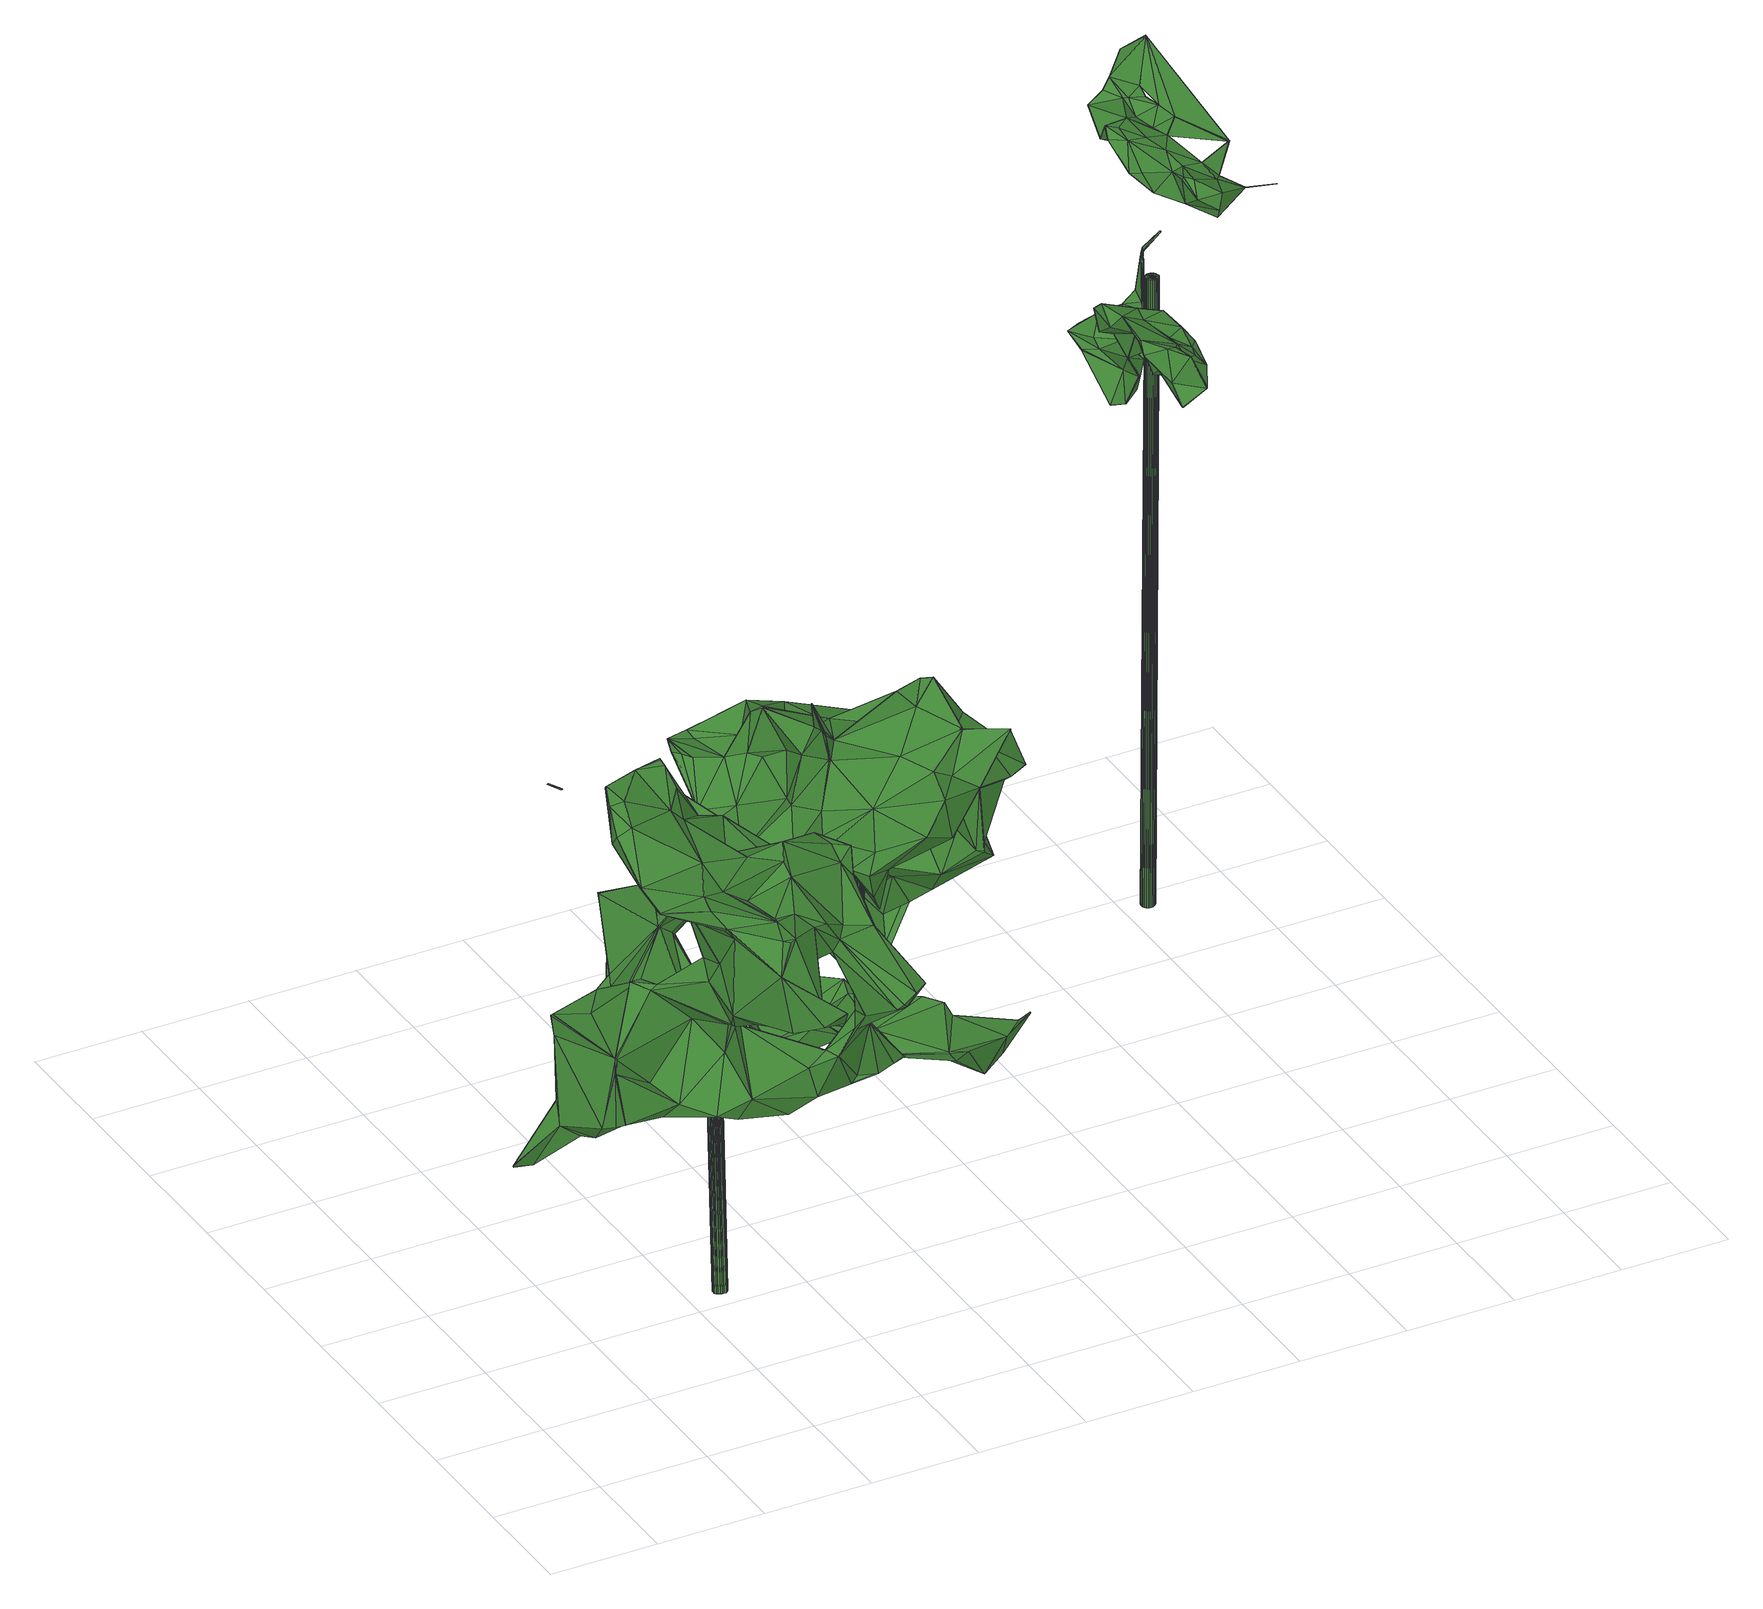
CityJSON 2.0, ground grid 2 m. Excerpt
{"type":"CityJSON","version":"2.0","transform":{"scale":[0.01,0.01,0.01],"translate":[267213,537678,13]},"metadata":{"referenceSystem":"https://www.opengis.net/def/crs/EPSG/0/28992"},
"CityObjects":{
"tree1":{"type":"SolitaryVegetationObject","attributes":{"gtid":343,"crown_width_m":6.1,"crown_median_z":20.16,"crown_r50_m":0.302,"crown_porosity":0.925,"trunk_H_m":6.26,"trunk_DBH_m":0.264,"trunk_radius_m":0.132,"trunk_base_height_m":13.9,"original_gtid":"384"},"geometry":[{"type":"Solid","lod":"3","boundaries":[[[[0,1,2]],[[3,4,5]],[[6,7,8]],[[9,10,11]],[[12,13,14]],[[15,16,17]],[[18,19,20]],[[21,22,23]],[[24,25,26]],[[27,28,29]],[[30,31,32]],[[24,33,25]],[[32,31,24]],[[34,35,36]],[[37,38,39]],[[40,41,42]],[[36,43,34]],[[44,45,46]],[[47,48,49]],[[50,14,13]],[[51,52,53]],[[54,55,56]],[[57,58,59]],[[60,58,57]],[[61,62,63]],[[50,64,14]],[[65,66,67]],[[68,69,70]],[[68,70,59]],[[33,26,25]],[[70,69,71]],[[72,73,74]],[[75,73,72]],[[76,77,78]],[[18,20,74]],[[79,80,81]],[[82,83,84]],[[85,86,68]],[[87,88,89]],[[26,90,24]],[[74,73,18]],[[91,92,23]],[[61,93,62]],[[94,27,26]],[[95,27,94]],[[62,96,97]],[[30,98,99]],[[100,73,101]],[[102,103,104]],[[105,106,107]],[[108,109,89]],[[108,110,109]],[[8,111,6]],[[49,112,47]],[[113,28,95]],[[114,115,116]],[[117,118,119]],[[120,118,117]],[[49,91,121]],[[122,123,124]],[[99,98,125]],[[126,97,127]],[[128,129,130]],[[131,132,52]],[[65,7,6]],[[65,133,7]],[[8,134,111]],[[135,136,137]],[[138,114,139]],[[118,140,141]],[[118,141,85]],[[4,142,54]],[[143,144,137]],[[145,146,147]],[[148,131,149]],[[27,90,26]],[[70,57,59]],[[38,150,151]],[[44,152,41]],[[36,35,153]],[[154,17,37]],[[78,77,47]],[[3,142,4]],[[46,155,44]],[[156,157,158]],[[46,45,159]],[[160,161,2]],[[78,162,76]],[[82,139,83]],[[145,163,47]],[[164,104,103]],[[55,9,11]],[[80,165,81]],[[131,105,166]],[[167,100,168]],[[30,169,31]],[[99,169,30]],[[44,51,152]],[[170,66,65]],[[171,172,5]],[[173,174,175]],[[176,166,177]],[[176,177,178]],[[179,10,150]],[[180,84,181]],[[3,172,182]],[[183,174,173]],[[26,33,184]],[[94,184,185]],[[186,94,185]],[[187,139,116]],[[188,53,189]],[[98,28,190]],[[113,190,28]],[[134,191,169]],[[31,169,191]],[[27,95,28]],[[192,193,143]],[[194,139,187]],[[175,195,173]],[[5,172,3]],[[196,56,197]],[[198,73,167]],[[15,17,146]],[[147,146,17]],[[157,199,158]],[[165,200,81]],[[201,121,91]],[[112,121,201]],[[5,4,202]],[[12,203,204]],[[205,90,206]],[[5,202,75]],[[71,207,70]],[[57,123,76]],[[137,136,143]],[[55,11,208]],[[75,72,171]],[[5,75,171]],[[159,209,46]],[[202,199,157]],[[202,157,75]],[[209,79,155]],[[209,155,46]],[[210,211,212]],[[210,212,213]],[[214,215,216]],[[217,6,111]],[[18,218,219]],[[163,154,220]],[[163,220,34]],[[221,222,223]],[[24,191,33]],[[31,191,24]],[[206,98,205]],[[138,224,115]],[[115,114,138]],[[86,92,122]],[[72,84,171]],[[202,225,199]],[[158,199,225]],[[226,227,228]],[[228,164,226]],[[229,200,230]],[[116,139,114]],[[231,141,232]],[[233,84,83]],[[233,83,139]],[[234,128,160]],[[91,1,201]],[[48,91,49]],[[74,20,82]],[[12,204,13]],[[13,204,235]],[[173,236,197]],[[179,237,238]],[[52,104,164]],[[137,144,135]],[[122,124,239]],[[176,224,240]],[[176,240,166]],[[208,192,241]],[[178,177,221]],[[178,221,223]],[[234,149,129]],[[138,198,242]],[[138,242,224]],[[243,242,198]],[[186,244,117]],[[120,117,244]],[[179,150,38]],[[245,178,141]],[[245,141,127]],[[65,246,133]],[[167,73,100]],[[131,52,172]],[[32,205,30]],[[0,247,1]],[[182,9,142]],[[182,142,3]],[[230,200,125]],[[200,79,81]],[[157,101,75]],[[73,75,101]],[[243,167,180]],[[230,125,98]],[[139,82,198]],[[138,139,198]],[[10,228,248]],[[47,77,48]],[[113,95,34]],[[237,249,250]],[[34,76,162]],[[34,95,76]],[[115,251,93]],[[189,216,215]],[[252,107,253]],[[211,254,204]],[[255,63,244]],[[255,244,186]],[[243,181,233]],[[180,181,243]],[[124,71,239]],[[221,34,222]],[[29,98,206]],[[200,155,79]],[[256,155,200]],[[253,107,257]],[[126,258,97]],[[112,49,121]],[[259,161,160]],[[173,197,260]],[[91,48,92]],[[122,92,48]],[[180,261,84]],[[127,140,126]],[[73,218,18]],[[232,141,178]],[[132,53,52]],[[168,100,101]],[[97,258,120]],[[97,120,62]],[[30,205,98]],[[59,85,68]],[[262,187,116]],[[18,219,19]],[[19,219,20]],[[82,219,198]],[[147,17,154]],[[20,219,82]],[[169,99,165]],[[240,189,166]],[[240,263,189]],[[183,260,264]],[[183,264,208]],[[224,251,115]],[[93,61,133]],[[93,133,115]],[[265,266,267]],[[268,174,183]],[[195,175,268]],[[268,175,174]],[[204,213,212]],[[204,212,211]],[[269,107,252]],[[236,270,235]],[[236,235,247]],[[87,89,109]],[[80,79,209]],[[122,239,86]],[[12,14,203]],[[162,47,163]],[[194,240,233]],[[191,184,33]],[[151,271,38]],[[154,163,147]],[[200,229,256]],[[38,102,153]],[[36,153,102]],[[186,119,94]],[[55,54,9]],[[34,221,113]],[[269,113,221]],[[47,162,78]],[[142,9,54]],[[82,272,74]],[[139,194,233]],[[273,211,274]],[[188,275,152]],[[258,118,120]],[[72,272,84]],[[106,257,107]],[[34,220,35]],[[154,35,220]],[[196,274,211]],[[94,26,184]],[[171,261,172]],[[148,105,131]],[[229,252,253]],[[213,203,158]],[[197,264,260]],[[66,159,263]],[[145,147,163]],[[160,128,276]],[[51,188,152]],[[53,188,51]],[[133,246,115]],[[76,123,77]],[[120,244,277]],[[262,246,67]],[[86,239,68]],[[13,235,270]],[[45,44,159]],[[209,111,80]],[[221,105,269]],[[177,105,221]],[[9,228,10]],[[118,58,119]],[[125,200,165]],[[125,165,99]],[[195,278,173]],[[97,245,127]],[[22,1,23]],[[41,275,42]],[[134,165,80]],[[169,165,134]],[[136,192,143]],[[120,277,62]],[[224,243,233]],[[224,233,240]],[[63,62,277]],[[236,273,197]],[[273,235,204]],[[69,68,239]],[[185,279,186]],[[168,130,129]],[[50,130,168]],[[186,117,119]],[[237,144,143]],[[144,237,135]],[[250,136,135]],[[237,250,135]],[[48,123,122]],[[70,124,57]],[[124,70,207]],[[71,124,207]],[[89,88,108]],[[108,88,110]],[[110,88,87]],[[87,109,110]],[[151,150,248]],[[182,228,9]],[[249,237,179]],[[280,149,2]],[[76,60,57]],[[119,60,76]],[[2,149,234]],[[63,255,7]],[[270,128,50]],[[281,157,64]],[[217,65,6]],[[105,177,166]],[[105,107,269]],[[254,211,273]],[[281,64,50]],[[132,166,53]],[[156,64,157]],[[14,64,156]],[[262,194,187]],[[262,240,194]],[[161,0,2]],[[247,201,1]],[[262,115,246]],[[215,42,275]],[[215,275,188]],[[222,43,148]],[[106,148,43]],[[24,90,32]],[[209,66,170]],[[159,66,209]],[[183,173,260]],[[102,257,106]],[[268,267,195]],[[208,264,55]],[[56,55,264]],[[185,184,191]],[[85,282,92]],[[92,282,23]],[[69,239,71]],[[167,243,198]],[[270,236,276]],[[116,115,262]],[[82,84,272]],[[148,283,280]],[[65,67,246]],[[243,224,242]],[[32,90,205]],[[233,181,84]],[[213,158,225]],[[284,213,225]],[[202,4,225]],[[230,252,229]],[[4,54,225]],[[284,225,54]],[[158,203,156]],[[156,203,14]],[[10,179,11]],[[270,50,13]],[[189,215,188]],[[252,230,269]],[[214,285,215]],[[131,129,149]],[[172,164,182]],[[52,164,172]],[[276,278,195]],[[178,223,232]],[[22,2,1]],[[22,231,2]],[[66,263,67]],[[179,38,249]],[[250,249,15]],[[16,15,249]],[[268,286,265]],[[250,265,286]],[[234,160,2]],[[2,232,223]],[[29,28,98]],[[106,43,36]],[[231,232,2]],[[268,183,241]],[[59,58,85]],[[118,85,58]],[[226,102,271]],[[102,38,271]],[[44,287,216]],[[129,131,180]],[[167,129,180]],[[132,131,166]],[[140,118,126]],[[126,118,258]],[[129,128,234]],[[223,280,2]],[[248,288,151]],[[133,61,289]],[[133,289,7]],[[63,7,289]],[[63,289,61]],[[149,280,283]],[[149,283,148]],[[206,90,29]],[[74,272,72]],[[287,214,216]],[[271,151,288]],[[226,164,103]],[[131,172,261]],[[119,58,60]],[[84,261,171]],[[176,178,245]],[[112,247,47]],[[162,163,34]],[[93,96,62]],[[290,96,93]],[[145,161,259]],[[73,198,218]],[[197,273,274]],[[197,274,196]],[[236,173,278]],[[196,210,56]],[[247,112,236]],[[167,291,129]],[[168,129,291]],[[168,291,167]],[[196,211,210]],[[276,236,278]],[[209,170,111]],[[112,273,236]],[[112,201,273]],[[201,247,273]],[[102,226,103]],[[254,273,204]],[[15,265,250]],[[219,218,198]],[[102,106,36]],[[229,292,256]],[[266,195,267]],[[265,267,268]],[[247,235,273]],[[237,193,238]],[[266,276,195]],[[15,266,265]],[[146,266,15]],[[245,96,290]],[[97,96,245]],[[47,247,0]],[[161,145,0]],[[47,0,145]],[[39,293,37]],[[128,294,50]],[[130,294,128]],[[35,39,38]],[[279,185,8]],[[279,8,7]],[[192,136,286]],[[192,286,241]],[[189,263,216]],[[164,228,182]],[[222,34,43]],[[80,111,134]],[[270,276,128]],[[136,250,286]],[[67,263,262]],[[240,262,263]],[[159,216,263]],[[44,216,159]],[[268,241,286]],[[119,76,295]],[[41,287,44]],[[40,287,41]],[[280,222,148]],[[223,222,280]],[[113,269,190]],[[185,191,134]],[[98,190,230]],[[230,190,269]],[[166,189,53]],[[40,285,287]],[[40,42,285]],[[287,285,214]],[[146,296,266]],[[160,276,296]],[[160,296,259]],[[192,238,193]],[[185,134,8]],[[29,90,27]],[[37,16,38]],[[38,16,249]],[[130,50,294]],[[204,203,213]],[[48,77,123]],[[57,124,123]],[[85,92,86]],[[183,208,241]],[[237,143,193]],[[91,23,1]],[[95,94,295]],[[95,295,76]],[[277,244,63]],[[35,38,153]],[[119,295,94]],[[251,290,93]],[[251,224,290]],[[176,245,290]],[[176,290,224]],[[131,261,180]],[[213,284,210]],[[127,141,140]],[[285,42,215]],[[297,11,238]],[[238,11,179]],[[217,111,170]],[[148,106,105]],[[257,51,253]],[[238,192,297]],[[208,297,192]],[[293,35,154]],[[35,293,39]],[[229,253,292]],[[217,170,65]],[[253,51,292]],[[226,271,227]],[[186,279,255]],[[7,255,279]],[[37,293,154]],[[44,292,51]],[[44,155,292]],[[256,292,155]],[[266,296,276]],[[145,259,296]],[[145,296,146]],[[228,288,248]],[[101,157,281]],[[231,22,21]],[[271,288,227]],[[227,288,228]],[[257,104,51]],[[51,104,52]],[[102,104,257]],[[37,17,16]],[[141,282,85]],[[197,56,264]],[[208,11,297]],[[56,210,284]],[[56,284,54]],[[152,275,41]],[[10,248,150]],[[101,281,168]],[[168,281,50]],[[21,23,282]],[[231,282,141]],[[231,21,282]],[[298,299,300]],[[298,300,301]],[[301,300,302]],[[301,302,303]],[[300,299,304]],[[300,304,302]],[[302,304,305]],[[302,305,303]],[[304,299,306]],[[304,306,305]],[[305,306,307]],[[305,307,303]],[[306,299,308]],[[306,308,307]],[[307,308,309]],[[307,309,303]],[[308,299,310]],[[308,310,309]],[[309,310,311]],[[309,311,303]],[[310,299,312]],[[310,312,311]],[[311,312,313]],[[311,313,303]],[[312,299,314]],[[312,314,313]],[[313,314,315]],[[313,315,303]],[[314,299,316]],[[314,316,315]],[[315,316,317]],[[315,317,303]],[[316,299,318]],[[316,318,317]],[[317,318,319]],[[317,319,303]],[[318,299,320]],[[318,320,319]],[[319,320,321]],[[319,321,303]],[[320,299,322]],[[320,322,321]],[[321,322,323]],[[321,323,303]],[[322,299,324]],[[322,324,323]],[[323,324,325]],[[323,325,303]],[[324,299,326]],[[324,326,325]],[[325,326,327]],[[325,327,303]],[[326,299,328]],[[326,328,327]],[[327,328,329]],[[327,329,303]],[[328,299,330]],[[328,330,329]],[[329,330,331]],[[329,331,303]],[[330,299,332]],[[330,332,331]],[[331,332,333]],[[331,333,303]],[[332,299,334]],[[332,334,333]],[[333,334,335]],[[333,335,303]],[[334,299,336]],[[334,336,335]],[[335,336,337]],[[335,337,303]],[[336,299,338]],[[336,338,337]],[[337,338,339]],[[337,339,303]],[[338,299,340]],[[338,340,339]],[[339,340,341]],[[339,341,303]],[[340,299,342]],[[340,342,341]],[[341,342,343]],[[341,343,303]],[[342,299,344]],[[342,344,343]],[[343,344,345]],[[343,345,303]],[[344,299,346]],[[344,346,345]],[[345,346,347]],[[345,347,303]],[[346,299,298]],[[346,298,347]],[[347,298,301]],[[347,301,303]]]]}]},
"tree2":{"type":"SolitaryVegetationObject","attributes":{"gtid":469,"crown_width_m":6,"crown_median_z":17.3,"crown_r50_m":0.289,"crown_porosity":0.935,"trunk_H_m":3.89,"trunk_DBH_m":0.186,"trunk_radius_m":0.0928,"trunk_base_height_m":13.41,"original_gtid":"532"},"geometry":[{"type":"Solid","lod":"3","boundaries":[[[[348,349,350]],[[351,352,353]],[[354,355,356]],[[357,358,359]],[[360,361,362]],[[363,364,365]],[[366,367,368]],[[369,370,371]],[[372,373,374]],[[375,376,377]],[[378,379,380]],[[381,378,382]],[[383,363,384]],[[355,354,385]],[[386,361,360]],[[387,352,388]],[[389,390,377]],[[391,392,393]],[[378,380,394]],[[395,384,391]],[[379,381,396]],[[397,398,399]],[[400,399,398]],[[401,402,403]],[[404,405,406]],[[407,408,409]],[[407,409,410]],[[411,412,413]],[[414,388,352]],[[415,380,379]],[[416,417,418]],[[378,394,382]],[[419,420,421]],[[422,393,392]],[[422,392,423]],[[424,367,366]],[[357,381,358]],[[425,426,427]],[[428,429,430]],[[431,432,433]],[[434,432,431]],[[391,384,435]],[[436,437,438]],[[375,439,376]],[[440,441,442]],[[369,434,431]],[[443,444,354]],[[445,446,447]],[[415,418,417]],[[448,449,450]],[[451,452,403]],[[430,429,453]],[[454,453,429]],[[393,455,456]],[[457,456,455]],[[458,459,360]],[[370,460,366]],[[461,462,431]],[[440,463,464]],[[440,404,463]],[[398,465,400]],[[466,400,465]],[[365,467,468]],[[404,440,442]],[[404,442,405]],[[435,384,363]],[[379,378,381]],[[357,469,396]],[[470,396,469]],[[355,471,472]],[[427,436,425]],[[462,387,424]],[[473,474,475]],[[398,476,465]],[[393,456,395]],[[477,478,451]],[[352,351,414]],[[414,351,479]],[[417,480,359]],[[481,482,410]],[[411,483,484]],[[411,485,483]],[[486,487,488]],[[438,348,436]],[[412,411,484]],[[489,412,484]],[[490,459,458]],[[483,491,492]],[[483,485,491]],[[485,492,491]],[[493,494,495]],[[396,470,379]],[[492,429,496]],[[490,497,498]],[[393,395,391]],[[499,429,428]],[[496,429,499]],[[410,409,401]],[[415,417,358]],[[415,358,380]],[[500,427,501]],[[500,501,502]],[[403,452,401]],[[481,503,504]],[[488,504,503]],[[499,428,355]],[[505,370,506]],[[505,506,507]],[[454,411,453]],[[413,453,411]],[[427,482,487]],[[394,508,382]],[[509,510,511]],[[415,379,470]],[[426,407,410]],[[472,512,499]],[[513,514,515]],[[513,515,408]],[[488,503,516]],[[517,516,503]],[[429,492,485]],[[454,429,485]],[[381,382,508]],[[360,362,458]],[[387,518,352]],[[519,518,387]],[[403,466,451]],[[520,448,450]],[[415,521,418]],[[522,523,524]],[[433,420,525]],[[507,506,502]],[[376,439,526]],[[376,526,377]],[[527,528,529]],[[440,464,530]],[[530,531,532]],[[533,464,463]],[[513,534,535]],[[536,537,538]],[[539,540,541]],[[493,495,542]],[[377,543,544]],[[377,544,375]],[[545,546,547]],[[548,549,550]],[[356,540,354]],[[539,354,540]],[[445,388,414]],[[517,481,410]],[[551,552,461]],[[415,553,521]],[[357,396,381]],[[535,534,407]],[[554,555,461]],[[476,474,473]],[[556,447,446]],[[556,446,414]],[[550,549,493]],[[475,557,558]],[[405,442,400]],[[409,408,559]],[[509,397,530]],[[440,530,397]],[[479,349,438]],[[348,438,349]],[[375,544,459]],[[560,559,515]],[[461,552,462]],[[471,561,562]],[[537,500,502]],[[475,558,473]],[[355,385,471]],[[428,356,355]],[[487,507,502]],[[517,503,481]],[[521,541,418]],[[386,544,543]],[[543,563,386]],[[564,565,566]],[[369,460,370]],[[487,502,501]],[[371,370,505]],[[552,519,462]],[[372,567,353]],[[354,539,443]],[[444,357,568]],[[521,443,539]],[[488,482,504]],[[481,504,482]],[[562,416,413]],[[569,450,528]],[[438,437,556]],[[351,353,349]],[[351,349,479]],[[570,551,571]],[[555,571,551]],[[389,377,572]],[[374,573,372]],[[512,472,484]],[[400,403,405]],[[400,466,403]],[[353,567,566]],[[502,506,368]],[[428,430,356]],[[574,525,419]],[[568,354,444]],[[377,390,543]],[[443,470,469]],[[443,469,444]],[[357,444,469]],[[569,520,450]],[[439,375,575]],[[401,409,402]],[[509,530,576]],[[510,456,577]],[[392,391,578]],[[492,512,483]],[[579,567,580]],[[406,559,560]],[[573,581,365]],[[573,365,580]],[[435,582,583]],[[584,524,523]],[[580,529,585]],[[532,531,448]],[[418,541,416]],[[586,524,584]],[[539,541,521]],[[472,499,355]],[[545,587,536]],[[533,531,464]],[[492,496,512]],[[513,408,534]],[[353,373,372]],[[498,588,586]],[[459,498,586]],[[513,589,514]],[[551,570,552]],[[527,569,528]],[[476,511,474]],[[375,590,575]],[[440,397,441]],[[353,352,373]],[[439,575,526]],[[371,420,369]],[[591,592,546]],[[537,546,592]],[[484,483,512]],[[499,512,496]],[[593,594,595]],[[596,384,495]],[[436,348,597]],[[383,384,596]],[[459,544,360]],[[555,578,571]],[[578,570,571]],[[519,373,518]],[[386,360,544]],[[450,449,585]],[[487,501,427]],[[389,401,390]],[[455,393,422]],[[361,478,477]],[[542,384,395]],[[495,384,542]],[[449,448,531]],[[532,576,530]],[[464,531,530]],[[520,569,576]],[[520,576,532]],[[448,520,532]],[[436,597,425]],[[359,568,357]],[[359,480,568]],[[372,580,567]],[[435,365,582]],[[435,363,365]],[[516,517,486]],[[488,516,486]],[[488,487,482]],[[486,517,410]],[[548,494,549]],[[493,549,494]],[[495,494,596]],[[596,494,383]],[[402,405,403]],[[558,465,473]],[[451,478,361]],[[441,399,442]],[[397,399,441]],[[442,399,400]],[[371,421,420]],[[486,507,487]],[[426,410,482]],[[507,486,572]],[[591,546,545]],[[414,479,556]],[[438,556,479]],[[362,361,477]],[[557,477,558]],[[362,477,457]],[[576,527,363]],[[557,475,477]],[[577,475,511]],[[466,465,451]],[[598,525,420]],[[598,420,419]],[[363,383,494]],[[599,463,600]],[[398,397,509]],[[576,494,548]],[[494,576,363]],[[526,575,601]],[[575,590,601]],[[426,482,427]],[[474,511,475]],[[509,511,398]],[[476,398,511]],[[546,537,368]],[[510,548,456]],[[576,548,510]],[[576,510,509]],[[490,498,459]],[[463,599,533]],[[445,547,368]],[[470,553,415]],[[473,465,476]],[[477,465,558]],[[395,602,542]],[[502,368,537]],[[569,527,576]],[[597,350,565]],[[595,523,603]],[[604,605,552]],[[570,604,552]],[[578,583,570]],[[472,471,489]],[[463,589,600]],[[366,460,424]],[[513,600,589]],[[505,507,572]],[[505,572,377]],[[389,572,486]],[[410,389,486]],[[389,410,401]],[[358,417,359]],[[419,421,590]],[[590,421,601]],[[591,545,536]],[[515,606,404]],[[514,606,515]],[[369,432,434]],[[405,402,406]],[[595,584,523]],[[456,602,395]],[[353,566,349]],[[459,590,375]],[[425,564,426]],[[436,427,500]],[[548,550,456]],[[457,455,497]],[[457,497,362]],[[456,550,602]],[[422,423,497]],[[422,497,455]],[[490,458,497]],[[362,497,458]],[[453,540,430]],[[562,489,471]],[[480,607,568]],[[551,461,555]],[[588,423,608]],[[555,603,578]],[[554,603,555]],[[425,565,564]],[[609,610,538]],[[609,538,537]],[[611,459,586]],[[611,586,584]],[[541,612,416]],[[413,416,612]],[[413,612,453]],[[431,574,461]],[[477,475,577]],[[477,577,457]],[[352,518,373]],[[368,506,370]],[[366,368,370]],[[562,607,416]],[[417,416,607]],[[417,607,480]],[[369,420,432]],[[505,421,371]],[[536,538,591]],[[433,432,420]],[[485,411,454]],[[609,537,610]],[[392,578,523]],[[562,413,412]],[[489,562,412]],[[437,613,447]],[[498,497,588]],[[497,423,588]],[[547,587,545]],[[537,536,500]],[[447,556,437]],[[472,489,484]],[[541,540,612]],[[453,612,540]],[[456,457,577]],[[419,614,574]],[[588,608,586]],[[604,615,605]],[[527,364,363]],[[529,364,527]],[[465,477,451]],[[361,386,563]],[[443,521,553]],[[443,553,470]],[[430,540,356]],[[535,426,600]],[[426,599,600]],[[535,407,426]],[[493,602,550]],[[616,361,563]],[[408,407,534]],[[514,617,606]],[[463,606,617]],[[493,542,602]],[[449,618,585]],[[585,618,580]],[[531,618,449]],[[531,533,618]],[[595,554,614]],[[554,595,603]],[[566,567,579]],[[564,618,533]],[[462,519,387]],[[519,581,573]],[[617,514,589]],[[617,589,463]],[[374,519,573]],[[508,394,619]],[[402,559,406]],[[409,559,402]],[[374,373,519]],[[380,619,394]],[[358,619,380]],[[616,620,361]],[[582,365,468]],[[536,436,500]],[[450,529,528]],[[435,583,391]],[[543,620,563]],[[546,368,547]],[[519,552,581]],[[552,605,581]],[[581,605,467]],[[581,467,365]],[[468,467,615]],[[605,615,467]],[[585,529,450]],[[451,620,452]],[[401,452,620]],[[468,615,582]],[[570,583,604]],[[391,583,578]],[[577,511,510]],[[522,524,608]],[[586,608,524]],[[350,349,566]],[[365,364,580]],[[615,583,582]],[[615,604,583]],[[533,599,564]],[[564,599,426]],[[618,579,580]],[[564,579,618]],[[580,372,573]],[[431,460,369]],[[462,424,460]],[[462,460,431]],[[598,419,525]],[[404,606,463]],[[535,600,513]],[[592,610,537]],[[508,619,381]],[[358,381,619]],[[574,554,461]],[[574,614,554]],[[404,560,515]],[[406,560,404]],[[590,593,419]],[[419,593,614]],[[614,593,595]],[[529,580,364]],[[433,525,574]],[[574,431,433]],[[543,390,620]],[[601,421,526]],[[377,421,505]],[[526,421,377]],[[361,620,451]],[[616,563,620]],[[445,414,446]],[[392,608,423]],[[522,608,392]],[[613,445,447]],[[390,401,620]],[[536,587,436]],[[436,587,437]],[[445,587,547]],[[613,587,445]],[[613,437,587]],[[584,594,611]],[[584,595,594]],[[459,594,590]],[[611,594,459]],[[593,590,594]],[[592,591,538]],[[592,538,610]],[[603,523,578]],[[597,565,425]],[[568,607,385]],[[568,385,354]],[[621,445,367]],[[368,367,445]],[[515,559,408]],[[522,392,523]],[[385,561,471]],[[607,562,561]],[[385,607,561]],[[579,564,566]],[[350,597,348]],[[621,388,445]],[[566,565,350]],[[621,367,388]],[[424,388,367]],[[387,388,424]],[[622,623,624]],[[622,624,625]],[[625,624,626]],[[625,626,627]],[[624,623,628]],[[624,628,626]],[[626,628,629]],[[626,629,627]],[[628,623,630]],[[628,630,629]],[[629,630,631]],[[629,631,627]],[[630,623,632]],[[630,632,631]],[[631,632,633]],[[631,633,627]],[[632,623,634]],[[632,634,633]],[[633,634,635]],[[633,635,627]],[[634,623,636]],[[634,636,635]],[[635,636,637]],[[635,637,627]],[[636,623,638]],[[636,638,637]],[[637,638,639]],[[637,639,627]],[[638,623,640]],[[638,640,639]],[[639,640,641]],[[639,641,627]],[[640,623,642]],[[640,642,641]],[[641,642,643]],[[641,643,627]],[[642,623,644]],[[642,644,643]],[[643,644,645]],[[643,645,627]],[[644,623,646]],[[644,646,645]],[[645,646,647]],[[645,647,627]],[[646,623,648]],[[646,648,647]],[[647,648,649]],[[647,649,627]],[[648,623,650]],[[648,650,649]],[[649,650,651]],[[649,651,627]],[[650,623,652]],[[650,652,651]],[[651,652,653]],[[651,653,627]],[[652,623,654]],[[652,654,653]],[[653,654,655]],[[653,655,627]],[[654,623,656]],[[654,656,655]],[[655,656,657]],[[655,657,627]],[[656,623,658]],[[656,658,657]],[[657,658,659]],[[657,659,627]],[[658,623,660]],[[658,660,659]],[[659,660,661]],[[659,661,627]],[[660,623,662]],[[660,662,661]],[[661,662,663]],[[661,663,627]],[[662,623,664]],[[662,664,663]],[[663,664,665]],[[663,665,627]],[[664,623,666]],[[664,666,665]],[[665,666,667]],[[665,667,627]],[[666,623,668]],[[666,668,667]],[[667,668,669]],[[667,669,627]],[[668,623,670]],[[668,670,669]],[[669,670,671]],[[669,671,627]],[[670,623,622]],[[670,622,671]],[[671,622,625]],[[671,625,627]]]]}]},
"tree3":{"type":"SolitaryVegetationObject","attributes":{"gtid":189,"crown_width_m":3.74,"crown_median_z":25.72,"crown_r50_m":0.197,"crown_porosity":0.956,"trunk_H_m":12.02,"trunk_DBH_m":0.244,"trunk_radius_m":0.122,"trunk_base_height_m":13.7,"original_gtid":"210"},"geometry":[{"type":"Solid","lod":"3","boundaries":[[[[672,673,674]],[[675,676,677]],[[678,679,680]],[[681,682,683]],[[684,685,686]],[[687,688,689]],[[681,690,691]],[[692,693,694]],[[679,695,696]],[[697,698,699]],[[700,701,702]],[[703,704,705]],[[706,702,707]],[[708,709,710]],[[711,712,713]],[[678,713,712]],[[714,678,715]],[[691,682,681]],[[716,717,718]],[[719,720,721]],[[722,723,724]],[[725,726,727]],[[728,723,729]],[[730,731,732]],[[733,717,716]],[[714,693,692]],[[695,715,696]],[[734,684,679]],[[735,736,737]],[[738,710,719]],[[729,723,722]],[[739,740,741]],[[742,703,743]],[[733,716,725]],[[744,745,728]],[[745,744,723]],[[746,747,684]],[[684,747,748]],[[737,736,749]],[[750,751,738]],[[752,683,753]],[[691,690,699]],[[703,754,755]],[[703,755,743]],[[726,725,716]],[[736,732,749]],[[756,749,732]],[[700,702,757]],[[758,759,682]],[[760,761,762]],[[763,764,765]],[[728,676,744]],[[766,682,759]],[[723,728,745]],[[738,719,750]],[[767,689,688]],[[762,761,768]],[[748,769,770]],[[751,750,677]],[[712,711,771]],[[772,773,774]],[[775,774,773]],[[775,773,776]],[[737,777,735]],[[778,718,704]],[[705,704,718]],[[779,780,781]],[[736,782,783]],[[735,782,736]],[[687,689,784]],[[687,784,785]],[[721,673,786]],[[684,748,679]],[[787,731,730]],[[675,788,721]],[[789,788,675]],[[758,682,691]],[[790,782,735]],[[791,767,792]],[[747,793,770]],[[739,794,795]],[[672,674,796]],[[757,702,706]],[[775,776,797]],[[792,767,688]],[[782,766,783]],[[787,747,701]],[[688,687,798]],[[798,687,785]],[[760,799,800]],[[711,801,699]],[[802,699,801]],[[752,681,683]],[[791,792,803]],[[804,805,697]],[[806,709,708]],[[783,732,736]],[[702,701,769]],[[716,807,726]],[[792,808,803]],[[799,803,808]],[[809,725,727]],[[809,727,760]],[[801,713,802]],[[757,707,700]],[[791,810,767]],[[806,708,677]],[[734,793,811]],[[770,793,748]],[[772,739,812]],[[807,716,778]],[[791,727,726]],[[813,814,797]],[[792,688,808]],[[808,688,798]],[[815,816,812]],[[813,812,816]],[[704,817,778]],[[815,795,794]],[[756,818,737]],[[819,820,805]],[[749,756,737]],[[755,754,672]],[[762,809,760]],[[763,758,764]],[[697,802,804]],[[726,807,810]],[[747,811,793]],[[821,744,822]],[[692,713,714]],[[802,713,692]],[[807,767,810]],[[770,769,747]],[[779,823,734]],[[781,823,779]],[[707,818,700]],[[702,818,707]],[[812,776,772]],[[701,747,769]],[[684,686,820]],[[756,824,700]],[[672,796,743]],[[789,750,788]],[[825,729,709]],[[825,709,806]],[[753,826,686]],[[734,804,779]],[[734,811,804]],[[744,724,723]],[[706,707,757]],[[753,686,752]],[[743,796,742]],[[717,705,718]],[[717,720,705]],[[672,743,755]],[[781,780,695]],[[753,682,826]],[[729,825,728]],[[797,814,709]],[[732,731,756]],[[728,825,676]],[[790,827,826]],[[676,822,744]],[[675,677,789]],[[828,709,814]],[[752,771,711]],[[677,750,789]],[[715,680,696]],[[800,768,761]],[[760,800,761]],[[696,680,679]],[[678,829,781]],[[823,781,829]],[[734,679,781]],[[781,695,734]],[[767,830,817]],[[778,817,830]],[[703,705,754]],[[831,725,809]],[[831,809,762]],[[832,733,785]],[[679,678,781]],[[744,833,724]],[[821,833,744]],[[777,827,790]],[[777,790,735]],[[699,752,711]],[[681,752,690]],[[699,690,752]],[[796,689,742]],[[752,685,834]],[[780,692,695]],[[808,798,800]],[[797,709,729]],[[710,709,828]],[[689,767,817]],[[739,795,812]],[[808,800,799]],[[800,798,785]],[[786,673,754]],[[694,715,695]],[[678,712,771]],[[739,772,740]],[[797,776,813]],[[835,794,739]],[[741,835,739]],[[835,828,814]],[[835,816,794]],[[835,814,816]],[[816,815,794]],[[816,814,813]],[[813,776,812]],[[722,775,797]],[[724,775,722]],[[834,771,752]],[[697,699,802]],[[703,742,689]],[[700,818,756]],[[695,692,694]],[[835,836,828]],[[827,747,787]],[[820,827,787]],[[676,825,806]],[[676,806,677]],[[777,702,769]],[[777,769,827]],[[748,827,769]],[[748,747,827]],[[774,710,828]],[[716,718,778]],[[720,754,705]],[[720,719,710]],[[730,837,838]],[[697,805,838]],[[698,838,837]],[[821,839,833]],[[691,698,758]],[[699,698,691]],[[724,833,839]],[[801,711,713]],[[678,714,713]],[[803,760,727]],[[704,703,817]],[[737,818,777]],[[702,777,818]],[[715,678,680]],[[790,766,782]],[[832,717,733]],[[779,840,780]],[[804,840,779]],[[820,747,746]],[[746,684,820]],[[677,708,751]],[[820,787,730]],[[819,811,747]],[[729,722,797]],[[819,747,820]],[[748,793,679]],[[679,793,695]],[[793,734,695]],[[738,708,710]],[[828,836,774]],[[738,751,708]],[[720,786,754]],[[676,675,822]],[[822,675,821]],[[786,821,675]],[[786,675,721]],[[772,836,740]],[[772,774,836]],[[740,836,741]],[[741,836,835]],[[819,805,804]],[[804,811,819]],[[815,812,795]],[[754,673,672]],[[689,817,703]],[[752,686,685]],[[775,724,839]],[[775,839,774]],[[826,827,686]],[[820,686,827]],[[785,733,831]],[[831,733,725]],[[732,763,765]],[[774,839,710]],[[760,803,799]],[[772,776,773]],[[685,684,841]],[[759,758,763]],[[758,698,837]],[[791,726,810]],[[803,727,791]],[[820,838,805]],[[826,682,766]],[[826,766,790]],[[732,783,766]],[[721,788,719]],[[750,719,788]],[[698,697,838]],[[765,730,732]],[[720,674,721]],[[673,721,674]],[[717,674,720]],[[717,832,674]],[[796,674,689]],[[689,674,784]],[[784,674,785]],[[785,674,832]],[[841,823,829]],[[834,829,771]],[[685,841,834]],[[834,841,829]],[[701,731,787]],[[778,830,807]],[[807,830,767]],[[820,730,838]],[[786,720,839]],[[786,839,821]],[[720,710,839]],[[734,841,684]],[[831,762,768]],[[831,768,785]],[[800,785,768]],[[734,823,841]],[[771,829,678]],[[700,824,701]],[[701,824,731]],[[756,731,824]],[[753,683,682]],[[694,693,715]],[[714,715,693]],[[802,840,804]],[[692,840,802]],[[780,840,692]],[[759,763,766]],[[766,763,732]],[[730,765,764]],[[730,764,837]],[[758,837,764]],[[842,843,844]],[[842,844,845]],[[845,844,846]],[[845,846,847]],[[844,843,848]],[[844,848,846]],[[846,848,849]],[[846,849,847]],[[848,843,850]],[[848,850,849]],[[849,850,851]],[[849,851,847]],[[850,843,852]],[[850,852,851]],[[851,852,853]],[[851,853,847]],[[852,843,854]],[[852,854,853]],[[853,854,855]],[[853,855,847]],[[854,843,856]],[[854,856,855]],[[855,856,857]],[[855,857,847]],[[856,843,858]],[[856,858,857]],[[857,858,859]],[[857,859,847]],[[858,843,860]],[[858,860,859]],[[859,860,861]],[[859,861,847]],[[860,843,862]],[[860,862,861]],[[861,862,863]],[[861,863,847]],[[862,843,864]],[[862,864,863]],[[863,864,865]],[[863,865,847]],[[864,843,866]],[[864,866,865]],[[865,866,867]],[[865,867,847]],[[866,843,868]],[[866,868,867]],[[867,868,869]],[[867,869,847]],[[868,843,870]],[[868,870,869]],[[869,870,871]],[[869,871,847]],[[870,843,872]],[[870,872,871]],[[871,872,873]],[[871,873,847]],[[872,843,874]],[[872,874,873]],[[873,874,875]],[[873,875,847]],[[874,843,876]],[[874,876,875]],[[875,876,877]],[[875,877,847]],[[876,843,878]],[[876,878,877]],[[877,878,879]],[[877,879,847]],[[878,843,880]],[[878,880,879]],[[879,880,881]],[[879,881,847]],[[880,843,882]],[[880,882,881]],[[881,882,883]],[[881,883,847]],[[882,843,884]],[[882,884,883]],[[883,884,885]],[[883,885,847]],[[884,843,886]],[[884,886,885]],[[885,886,887]],[[885,887,847]],[[886,843,888]],[[886,888,887]],[[887,888,889]],[[887,889,847]],[[888,843,890]],[[888,890,889]],[[889,890,891]],[[889,891,847]],[[890,843,842]],[[890,842,891]],[[891,842,845]],[[891,845,847]]]]}]}
},
"vertices":[
[326,580,674],[405,600,713],[402,491,724],[388,243,505],[446,300,470],[479,237,491],[488,271,962],[507,310,973],[448,323,953],[294,328,491],[186,292,522],[255,352,483],[457,467,461],[438,472,466],[482,416,461],[169,476,606],[162,474,646],[164,476,646],[679,246,526],[704,250,530],[679,244,527],[475,547,768],[420,541,740],[461,626,727],[327,488,1067],[382,502,1062],[389,519,1054],[352,485,1019],[326,443,950],[303,452,1022],[241,417,1061],[268,416,1063],[253,452,1077],[383,490,1058],[355,460,770],[280,382,731],[256,374,740],[165,474,647],[206,331,629],[239,396,580],[471,15,811],[438,34,784],[479,41,777],[280,381,734],[373,63,885],[403,85,931],[388,86,938],[324,582,675],[476,659,670],[469,627,581],[426,379,480],[335,161,767],[377,232,694],[386,179,726],[385,351,472],[343,445,495],[395,472,475],[480,667,799],[526,566,764],[568,642,818],[485,542,776],[647,333,911],[632,394,862],[604,382,922],[473,379,464],[490,248,944],[457,175,922],[511,164,892],[575,683,777],[522,761,832],[517,752,844],[521,762,831],[595,235,517],[610,245,525],[646,235,523],[560,254,508],[408,586,770],[403,603,714],[306,580,784],[296,165,980],[308,213,978],[233,223,962],[617,212,642],[578,186,655],[541,178,618],[527,566,762],[536,674,750],[256,608,984],[247,642,977],[247,643,979],[326,489,1065],[478,657,670],[490,655,703],[631,296,879],[454,505,932],[351,481,906],[578,359,833],[636,398,743],[239,404,996],[231,371,1029],[560,252,514],[561,256,510],[278,342,734],[382,267,678],[374,239,696],[359,307,794],[290,343,741],[357,306,794],[245,642,978],[254,608,986],[253,608,984],[359,241,957],[424,593,579],[350,478,904],[674,122,752],[620,204,836],[643,96,757],[536,442,844],[550,490,767],[493,511,805],[596,432,842],[470,624,582],[488,657,704],[435,621,730],[473,697,797],[239,305,963],[605,438,695],[562,424,695],[371,401,611],[432,283,610],[409,276,557],[410,277,664],[397,217,715],[613,305,904],[358,312,974],[86,464,382],[124,467,374],[87,463,379],[674,131,746],[641,123,716],[575,435,691],[547,490,766],[394,311,477],[124,465,372],[86,462,382],[294,528,647],[250,499,619],[268,514,642],[352,338,663],[419,399,645],[185,293,625],[185,291,626],[397,67,767],[257,375,738],[268,513,644],[317,147,949],[486,410,459],[512,339,472],[488,391,450],[415,92,932],[326,441,625],[304,529,653],[305,577,784],[301,530,654],[385,284,614],[240,304,965],[456,262,772],[533,215,609],[488,272,517],[257,370,1040],[419,171,926],[521,214,526],[405,226,548],[335,580,428],[253,579,425],[253,581,428],[515,288,804],[464,342,880],[487,438,832],[177,323,505],[532,204,619],[576,187,657],[348,241,523],[303,564,433],[390,461,1028],[389,435,982],[493,494,926],[620,95,741],[413,102,750],[385,171,804],[326,440,950],[360,426,1013],[186,414,440],[184,412,440],[609,101,731],[296,566,437],[411,539,440],[380,556,439],[618,214,644],[511,338,470],[232,223,961],[426,591,579],[507,314,473],[479,428,448],[465,500,443],[252,453,1075],[284,447,1044],[516,753,843],[279,466,484],[403,135,944],[434,471,455],[450,535,422],[459,500,439],[477,427,447],[463,49,795],[447,72,776],[446,56,811],[409,250,920],[679,246,528],[702,251,531],[293,512,642],[403,401,884],[357,459,769],[431,465,784],[593,232,799],[466,358,460],[351,336,661],[279,347,551],[307,297,528],[313,253,906],[266,308,930],[485,524,776],[459,477,784],[582,160,695],[420,401,643],[413,540,442],[380,556,443],[151,422,464],[201,391,443],[506,706,770],[536,190,816],[246,515,464],[593,215,673],[591,214,673],[565,415,877],[603,397,755],[569,216,845],[424,591,579],[190,266,539],[168,473,606],[166,463,487],[611,240,826],[338,333,883],[349,235,823],[451,537,424],[523,393,893],[330,182,922],[342,260,778],[656,437,720],[294,513,640],[329,567,431],[503,212,587],[544,179,844],[482,153,900],[353,471,491],[231,510,472],[261,480,499],[246,517,467],[236,549,448],[349,348,887],[397,472,478],[207,329,627],[610,242,526],[420,544,436],[418,543,434],[420,70,772],[353,472,494],[603,425,857],[329,568,434],[454,409,910],[386,469,744],[504,306,486],[518,562,760],[325,441,627],[425,379,477],[480,43,779],[231,510,468],[471,17,812],[187,292,625],[617,345,917],[570,292,821],[504,215,587],[347,178,904],[243,486,620],[345,352,513],[453,459,844],[276,488,611],[222,393,466],[438,375,90],[425,375,90],[438,379,90],[418,369,716],[418,372,716],[405,368,716],[436,382,90],[417,375,716],[434,384,90],[415,378,716],[432,386,90],[412,380,716],[428,388,90],[409,381,716],[425,388,90],[405,382,716],[422,388,90],[402,381,716],[418,386,90],[399,380,715],[416,384,90],[396,378,715],[414,381,90],[394,375,715],[412,378,90],[393,372,715],[412,375,90],[392,368,715],[412,371,89],[393,365,715],[414,368,89],[394,362,715],[416,366,90],[396,359,715],[419,364,90],[399,357,715],[422,362,90],[402,356,715],[425,362,90],[405,355,715],[429,362,90],[409,356,716],[432,364,90],[412,357,716],[434,366,90],[415,359,716],[436,369,90],[417,362,716],[438,372,90],[418,365,716],
[955,1137,245],[985,1065,210],[893,1110,271],[1051,1022,180],[1074,1007,199],[980,1044,263],[826,753,277],[804,766,282],[804,765,268],[980,613,257],[1038,711,257],[1033,729,273],[1149,1031,702],[1120,1059,670],[1118,986,681],[954,893,512],[919,977,447],[1001,973,465],[1183,1094,302],[1136,1081,316],[1101,1111,344],[1281,1100,366],[1223,1125,355],[1234,1126,371],[961,1036,330],[1045,1040,306],[1051,1023,344],[1270,1120,549],[1271,1135,542],[1164,1168,545],[1101,650,198],[1054,628,184],[1096,664,198],[1096,628,244],[1157,660,254],[954,807,437],[972,809,505],[830,771,269],[1127,1063,668],[1128,1030,274],[1086,1041,256],[1111,1175,569],[1112,1174,571],[1086,799,538],[1176,872,569],[1075,805,611],[1144,675,235],[1020,765,578],[1000,583,268],[909,1047,530],[932,1039,612],[955,1135,562],[919,1150,646],[1008,1242,582],[949,1264,590],[926,1164,640],[876,1205,533],[911,1179,625],[916,1223,554],[893,1258,515],[852,1293,544],[949,1265,588],[983,1237,517],[828,923,245],[858,918,275],[880,904,250],[1055,1058,188],[1012,739,175],[969,832,212],[1020,787,241],[986,799,180],[1172,1080,479],[1248,1107,371],[1211,1106,490],[1134,890,594],[1242,889,654],[1172,1045,276],[878,1156,316],[897,1230,422],[950,1227,353],[754,821,227],[766,924,208],[758,802,192],[1282,1052,349],[1281,1088,374],[1259,1082,360],[1283,1088,373],[1034,899,525],[968,1153,249],[1045,1157,222],[1004,1141,215],[1272,1135,540],[859,1130,485],[926,1165,541],[904,1177,548],[887,692,233],[887,693,235],[1070,1146,226],[1070,1147,224],[1075,1161,222],[784,950,431],[839,1001,450],[852,941,395],[1015,1097,627],[960,1148,593],[807,860,191],[784,921,200],[1095,883,617],[986,889,574],[1055,925,636],[1165,1015,708],[1233,1039,607],[1237,1077,329],[1236,937,384],[1164,1016,295],[810,1174,466],[820,1133,464],[959,1046,655],[921,1150,647],[1082,1029,443],[1038,1017,519],[980,611,255],[992,611,237],[846,854,256],[809,881,268],[929,1000,734],[932,955,696],[933,954,696],[935,974,695],[972,1001,651],[1092,999,645],[1020,1054,166],[1009,759,275],[959,1171,518],[934,1196,408],[776,956,224],[826,924,247],[787,940,205],[1094,1200,423],[1017,1202,370],[1042,1143,405],[857,916,277],[1177,960,634],[776,956,222],[760,937,217],[887,785,543],[907,827,517],[928,779,480],[732,903,263],[1174,929,652],[1228,919,632],[742,865,259],[993,1190,349],[1017,1203,368],[1058,1210,368],[1042,1102,506],[981,1104,437],[1164,1168,428],[1119,1150,399],[1099,1229,401],[1157,662,255],[892,1000,548],[911,929,571],[939,955,647],[734,904,264],[813,1272,525],[806,1272,552],[807,1272,553],[1105,1125,484],[1067,1151,547],[1085,1040,257],[1089,1015,343],[780,935,429],[976,756,176],[1218,916,609],[1260,921,539],[1288,922,553],[1163,1012,387],[1253,1127,524],[872,950,417],[853,939,396],[872,952,416],[804,1008,477],[804,1009,475],[758,945,448],[821,1132,462],[857,1278,534],[862,1229,493],[970,1151,251],[1003,1153,361],[956,1136,247],[877,730,230],[861,751,246],[958,799,201],[912,763,535],[1129,1160,581],[1191,1064,593],[1009,1125,227],[1045,1042,306],[1037,1117,222],[875,858,573],[879,821,553],[882,833,572],[1192,887,430],[1144,948,368],[1008,729,248],[1211,949,466],[1200,903,439],[1033,1146,217],[937,974,696],[930,1000,735],[852,1291,545],[857,1276,536],[875,838,253],[919,867,276],[1145,1048,544],[894,1105,366],[891,1122,286],[894,1108,272],[959,1037,329],[907,738,252],[821,928,421],[1180,893,434],[1192,888,432],[1122,1189,440],[1034,1009,373],[1197,986,429],[1254,1126,524],[870,952,493],[941,954,646],[1176,873,567],[936,1057,352],[919,1011,430],[1040,1005,386],[1052,923,538],[1140,908,567],[1289,923,552],[864,967,421],[1272,936,570],[1045,1156,224],[1243,891,653],[812,1270,526],[1245,1090,530],[981,1046,265],[960,1038,330],[1169,1034,560],[1264,965,538],[1259,959,515],[953,805,436],[892,1124,284],[1153,1126,436],[837,1172,458],[833,1184,461],[1229,1106,506],[944,804,549],[1251,927,531],[1169,940,451],[1138,976,407],[839,1245,521],[912,839,265],[1242,890,652],[893,1123,286],[938,1059,351],[1275,952,556],[875,837,251],[1074,1161,223],[1202,965,469],[1153,979,511],[1021,1079,581],[825,1258,525],[882,1042,449],[1142,674,237],[1031,1106,604],[1085,1042,258],[1034,1026,41],[1025,1025,41],[1034,1028,41],[1029,1001,430],[1029,1004,430],[1020,1001,430],[1033,1030,41],[1028,1006,430],[1031,1032,41],[1026,1007,430],[1029,1033,41],[1024,1009,430],[1027,1034,42],[1022,1010,430],[1024,1034,41],[1020,1010,430],[1022,1034,41],[1017,1009,430],[1020,1033,41],[1015,1008,430],[1018,1031,41],[1013,1007,430],[1017,1029,41],[1012,1005,430],[1016,1027,41],[1011,1002,430],[1016,1024,41],[1011,1000,430],[1016,1022,41],[1011,998,430],[1017,1020,41],[1012,995,430],[1019,1018,40],[1014,994,429],[1021,1017,40],[1016,992,429],[1023,1016,40],[1018,991,429],[1026,1016,40],[1021,991,429],[1028,1016,40],[1023,992,429],[1030,1017,40],[1025,993,430],[1032,1019,41],[1027,994,430],[1033,1021,41],[1028,996,430],[1034,1023,41],[1029,999,430],
[1526,1110,1220],[1552,1109,1209],[1574,1072,1224],[1594,1154,1101],[1543,1204,1127],[1567,1149,1044],[1669,1343,1544],[1762,1388,1572],[1720,1398,1553],[1589,1208,1548],[1614,1176,1530],[1612,1204,1539],[1735,1238,1506],[1696,1239,1495],[1704,1206,1497],[1532,983,1270],[1534,983,1272],[1541,1059,1274],[1588,1208,1547],[1585,1191,1532],[1704,1345,1526],[1711,1400,1512],[1721,1398,1551],[1763,1389,1570],[1762,1390,1572],[1646,1241,1491],[1628,1235,1488],[1605,1254,1492],[1773,1063,1453],[1744,1101,1462],[1773,1063,1455],[1592,1100,1252],[1638,1096,1236],[1637,1096,1234],[1815,1031,1467],[1814,1031,1466],[1602,1159,1100],[1618,1198,1128],[1633,1155,1110],[1620,1326,1514],[1652,1334,1529],[1652,1335,1527],[1710,1402,1511],[1720,1400,1552],[1664,1033,1204],[1632,1042,1211],[1650,1056,1221],[1596,1098,1119],[1579,1108,1155],[1577,1107,1155],[1603,1257,1152],[1570,1264,1139],[1603,1256,1154],[1646,961,1200],[1647,961,1202],[1611,892,1208],[1559,1260,1134],[1603,1239,1128],[1665,1142,1454],[1718,1091,1469],[1657,1054,1461],[1606,999,1172],[1727,1277,1509],[1663,1034,1518],[1656,1010,1493],[1704,1014,1490],[1601,1120,1079],[1665,1223,1269],[1655,1200,1272],[1656,1199,1273],[1517,1084,1292],[1514,1107,1272],[1535,1238,1148],[1559,1261,1136],[1736,1238,1505],[1804,1178,1470],[1805,1178,1472],[1695,1008,1462],[1577,1111,1064],[1569,1149,1043],[1643,1233,1533],[1654,1185,1519],[1552,1111,1210],[1527,1111,1220],[1699,1020,1441],[1816,1031,1465],[1603,1149,1484],[1625,1147,1479],[1610,890,1207],[1563,888,1185],[1565,889,1184],[1641,1136,1442],[1641,1138,1442],[1643,1137,1441],[1663,1112,1489],[1604,983,1244],[1563,890,1185],[1745,1101,1464],[1806,1178,1471],[1676,1309,1520],[1664,1224,1268],[1665,1224,1174],[1655,1201,1174],[1640,1243,1167],[1669,1253,1180],[1730,1081,1473],[1650,1055,1223],[1715,1302,1513],[1715,1325,1522],[1716,1325,1524],[1649,1045,1521],[1647,1047,1514],[1590,1061,1239],[1564,974,1209],[1578,1109,1155],[1727,1129,1478],[1594,1099,1119],[1576,1112,1064],[1684,1114,1494],[1593,934,1246],[1574,931,1274],[1805,1179,1471],[1723,1264,1270],[1722,1265,1272],[1522,1065,1255],[1641,1243,1165],[1527,956,1259],[1584,900,1270],[1557,913,1220],[1621,1325,1512],[1648,1316,1499],[1585,901,1270],[1684,1280,1492],[1692,1230,1490],[1573,1198,1122],[1643,1004,1215],[1555,928,1279],[1610,892,1206],[1631,972,1220],[1728,1254,1493],[1689,1266,1250],[1671,1253,1178],[1666,1224,1173],[1724,1266,1271],[1690,1264,1250],[1588,1071,1246],[1773,1062,1454],[1717,1243,1488],[1704,1206,1495],[1573,1198,1124],[1544,1204,1128],[1715,1302,1515],[1730,1081,1471],[1578,1228,1126],[1676,1159,1502],[1727,1128,1480],[1657,1201,1173],[1686,1309,1518],[1617,1035,1224],[1585,914,1217],[1572,1008,1180],[1578,1228,1128],[1685,1280,1497],[1666,1223,1268],[1657,1200,1271],[1625,1149,1479],[1663,1173,1500],[1617,1197,1130],[1686,1309,1516],[1725,1277,1510],[1637,1125,70],[1625,1125,70],[1637,1128,70],[1656,1146,1272],[1655,1149,1272],[1644,1146,1272],[1635,1131,70],[1654,1152,1272],[1634,1134,70],[1652,1155,1272],[1631,1136,70],[1649,1157,1272],[1628,1137,70],[1647,1158,1272],[1625,1137,70],[1643,1158,1272],[1622,1137,70],[1640,1158,1272],[1619,1135,70],[1637,1156,1272],[1616,1133,70],[1635,1155,1272],[1614,1131,70],[1633,1152,1272],[1613,1128,70],[1632,1149,1273],[1613,1125,70],[1632,1146,1273],[1613,1122,70],[1632,1143,1273],[1615,1119,70],[1633,1140,1273],[1617,1116,70],[1635,1137,1273],[1619,1114,70],[1638,1135,1273],[1622,1113,70],[1641,1134,1273],[1625,1113,70],[1644,1134,1273],[1628,1113,70],[1647,1134,1273],[1631,1115,70],[1650,1136,1272],[1634,1117,70],[1652,1138,1272],[1636,1119,70],[1654,1140,1272],[1637,1122,70],[1655,1143,1272]
]}
